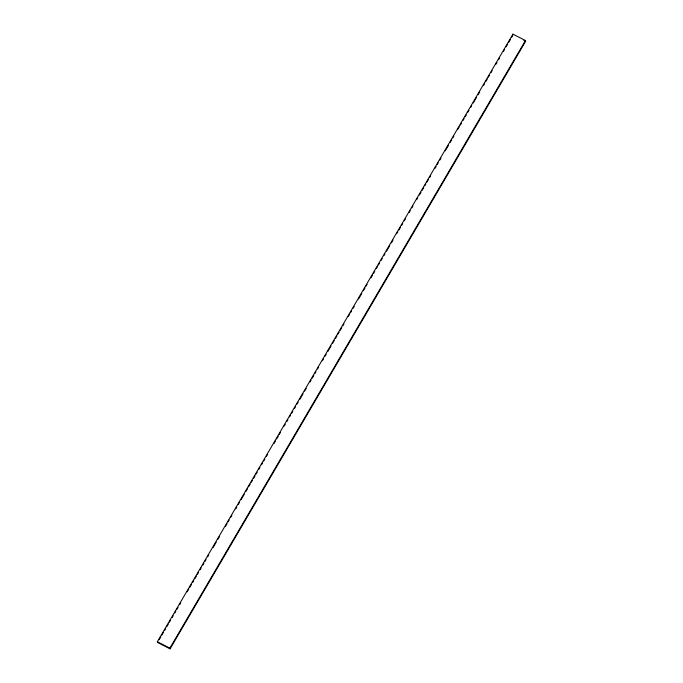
<?xml version="1.0" encoding="UTF-8"?>
<svg xmlns="http://www.w3.org/2000/svg" width="683" height="683" viewBox="0 0 683 683"><rect width="100%" height="100%" fill="white"/><g stroke="black" fill="none" stroke-linecap="round" stroke-linejoin="round"><path stroke-width="1.02" d="M157.338 641.772L512.933 34.15L525.449 40.545L525.662 41.228L170.067 648.85L157.551 642.455L157.338 641.772L169.862 648.167L170.067 648.85M159.165 639.689L160.787 636.932M161.862 635.088L163.476 632.33M164.552 630.486L165.636 628.642M166.712 626.806L168.325 624.04M169.401 622.204L170.485 620.36M172.099 617.594L173.175 615.759M174.788 612.992L175.873 611.157M176.948 609.313L178.024 607.469M179.638 604.711L180.722 602.867M187.185 591.82L188.798 589.053M189.874 587.218L191.496 584.452M192.572 582.616L193.648 580.772M194.723 578.928L196.345 576.17M197.421 574.326L198.497 572.482M200.11 569.724L201.195 567.88M202.808 565.123L203.884 563.279M204.96 561.435L206.044 559.599M207.658 556.833L208.733 554.997M213.045 547.629L216.28 542.106M217.894 539.339L219.508 536.582M225.433 526.456L227.055 523.69M228.131 521.855L229.206 520.011M230.82 517.244L231.904 515.409M235.669 508.963L236.753 507.119M238.367 504.361L239.443 502.517M241.065 499.751L244.292 494.227M245.906 491.47L247.528 488.704M248.603 486.868L250.217 484.102M251.301 482.266L252.377 480.422M253.453 478.578L255.066 475.82M256.142 473.976L257.226 472.132M258.84 469.375L259.916 467.531M261.538 464.773L262.614 462.929M263.689 461.085L264.765 459.249M266.387 456.483L267.463 454.647M273.926 443.6L275.539 440.834M276.624 438.99L278.237 436.232M279.313 434.388L280.389 432.552M284.162 426.107L285.238 424.263M286.86 421.505L287.936 419.661M289.549 416.895L290.625 415.059M291.709 413.215L292.785 411.371M294.399 408.613L295.474 406.769M297.096 404.012L298.172 402.167M299.786 399.401L303.021 393.878M304.635 391.12L306.249 388.354M310.022 381.917L311.098 380.072M312.182 378.228L313.796 375.471M314.872 373.627L315.947 371.783M317.569 369.025L318.645 367.181M322.419 360.735L323.494 358.899M325.108 356.133L326.184 354.298M327.806 351.532L331.033 346.008M332.655 343.25L334.269 340.484M335.344 338.64L336.958 335.882M338.042 334.038L339.118 332.203M340.194 330.359L341.807 327.592M342.892 325.757L343.967 323.913M348.279 316.545L349.354 314.709M350.43 312.865L351.506 311.021M353.128 308.264L354.204 306.419M358.515 299.052L361.742 293.528M363.365 290.77L364.978 288.004M366.054 286.168L367.13 284.324M370.903 277.879L372.517 275.121M373.601 273.277L374.677 271.433M376.29 268.675L377.366 266.831M378.45 264.995L379.526 263.151M381.14 260.385L382.215 258.55M383.837 255.784L384.913 253.948M386.527 251.182L389.762 245.658M391.376 242.9L392.99 240.134M396.763 233.688L397.839 231.853M398.923 230.009L400.537 227.243M401.613 225.407L402.688 223.563M404.31 220.805L405.386 218.961M409.16 212.515L410.235 210.671M411.849 207.914L412.925 206.07M416.698 199.624L417.774 197.788M419.396 195.022L421.01 192.264M422.085 190.42L423.708 187.654M424.783 185.819L425.859 183.975M426.935 182.13L428.548 179.373M429.633 177.529L430.708 175.693M435.02 168.325L436.096 166.481M437.171 164.646L438.247 162.802M439.869 160.035L440.945 158.2M445.256 150.832L448.483 145.308M450.106 142.551L451.719 139.784M452.795 137.94L453.871 136.105M457.644 129.659L459.266 126.893M460.342 125.057L461.418 123.213M463.031 120.456L464.116 118.611M465.191 116.767L466.267 114.932M467.881 112.166L468.956 110.322M470.578 107.564L471.654 105.72M473.268 102.962L476.503 97.438M478.117 94.672L479.739 91.915M483.504 85.469L484.589 83.625M485.664 81.781L487.278 79.023M488.354 77.179L489.438 75.343M491.051 72.577L492.127 70.733M495.901 64.296L496.976 62.452M498.59 59.686L499.674 57.85M503.439 51.404L504.515 49.56M506.137 46.803L507.751 44.036M508.826 42.201L510.449 39.435M511.524 37.591L512.6 35.755M169.862 648.167L525.449 40.545M523.87 40.314L525.662 41.228M512.933 34.15L513.138 34.833"/></g></svg>
